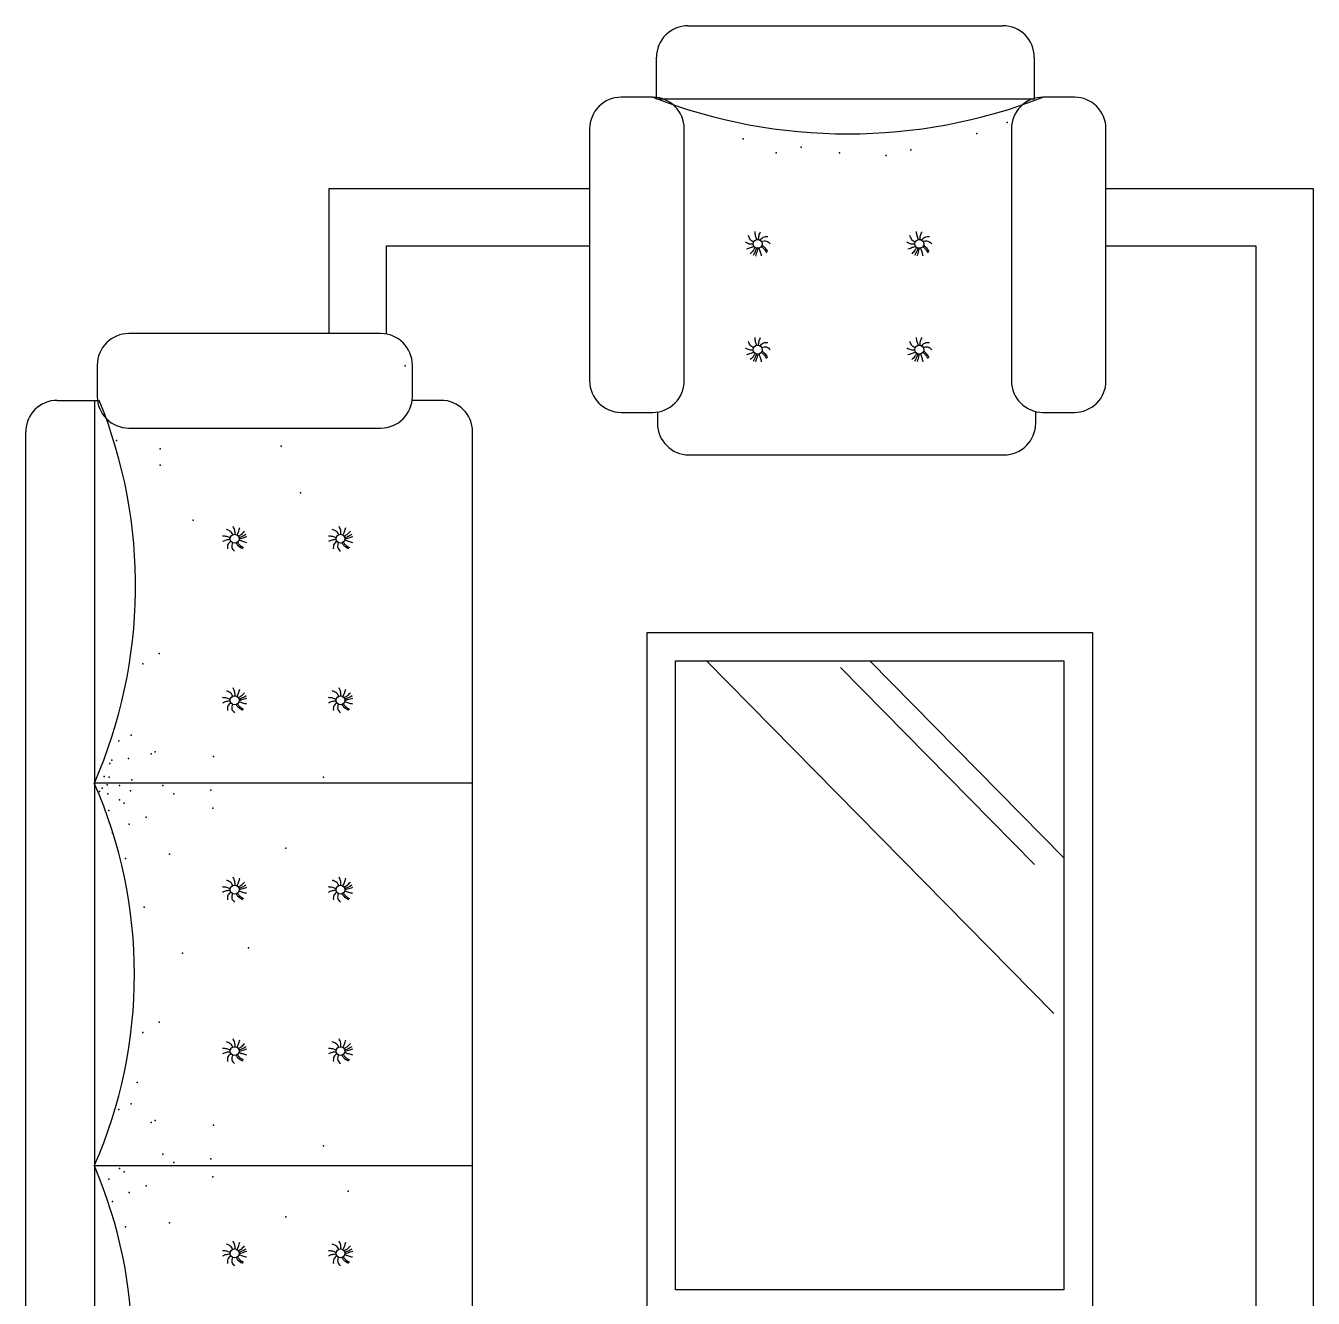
# Model space of a CAD drawing. Header units: millimetres. Extents: x 356 to 23963, y 1202 to 21076.
# Drawn here: x 16312 to 18559, y 13291 to 15512 of the extents above; entities that cross this region are included whole.
import ezdxf

# ---------------------------------------------------------------- set-up
doc = ezdxf.new("R2010")
doc.units = ezdxf.units.MM

msp = doc.modelspace()

# ---------------------------------------------------------------- linework, layer by layer
at = {"color": 0}
for p, q in [((17467.5, 15512.1, -342.9), (18016.9, 15512.1, -342.9)), ((17412.5, 15383.8, -342.9), (17412.5, 15457.1, -342.9)), ((18071.9, 15457.1, -342.9), (18071.9, 15383.8, -342.9)), ((17405.9, 15387.3, -342.9), (17350.9, 15387.3, -342.9)), ((18071.9, 15383.8, -342.9), (17412.5, 15383.8, -342.9)), ((17419.2, 15385.7, -342.9), (17417.6, 15382.8, -342.9)), ((18142, 15387.3, -342.9), (18087, 15387.3, -342.9)), ((17295.9, 15332.3, -342.9), (17295.9, 14892.3, -342.9)), ((17460.9, 14892.3, -342.9), (17460.9, 15332.3, -342.9)), ((18032, 15332.3, -342.9), (18032, 14892.3, -342.9)), ((18197, 14892.3, -342.9), (18197, 15332.3, -342.9)), ((16841.3, 14974.9, -342.9), (16841.3, 15227.8, -342.9)), ((16841.3, 15227.8, -342.9), (17295.9, 15227.8, -342.9)), ((18197, 15227.8, -342.9), (18558.7, 15227.8, -342.9)), ((18558.7, 15227.8, -342.9), (18558.7, 12442.8, -342.9)), ((16941.3, 14974, -342.9), (16941.3, 15127.8, -342.9)), ((16941.3, 15127.8, -342.9), (17295.9, 15127.8, -342.9)), ((18197, 15127.8, -342.9), (18458.7, 15127.8, -342.9)), ((18458.7, 15127.8, -342.9), (18458.7, 12542.8, -342.9)), ((16931.5, 14974.9, -342.9), (16491.5, 14974.9, -342.9)), ((16436.5, 14919.9, -342.9), (16436.5, 14864.9, -342.9)), ((16986.5, 14864.9, -342.9), (16986.5, 14919.9, -342.9)), ((16366.8, 14858.3, -342.9), (16440.1, 14858.3, -342.9)), ((16431.5, 14858.3, -342.9), (16431.5, 12878.3, -342.9)), ((17036.5, 14858.3, -342.9), (16986.1, 14858.3, -342.9)), ((17350.9, 14837.3, -342.9), (17405.9, 14837.3, -342.9)), ((17414.3, 14837.9, -342.9), (17414.3, 14818.2, -342.9)), ((18074.3, 14818.2, -342.9), (18074.3, 14838.8, -342.9)), ((18087, 14837.3, -342.9), (18142, 14837.3, -342.9)), ((16491.5, 14809.9, -342.9), (16931.5, 14809.9, -342.9)), ((16311.8, 12943.6, -342.9), (16311.8, 14803.3, -342.9)), ((17091.5, 12933.3, -342.9), (17091.5, 14803.3, -342.9)), ((17469.3, 14763.2, -342.9), (18019.3, 14763.2, -342.9)), ((17396, 14453.4, -342.9), (18173.2, 14453.4, -342.9)), ((17396, 13256.1, -342.9), (17396, 14453.4, -342.9)), ((18173.2, 14453.4, -342.9), (18173.2, 13256.1, -342.9)), ((17446, 14403.4, -342.9), (18123.2, 14403.4, -342.9)), ((17446, 13306.1, -342.9), (17446, 14403.4, -342.9)), ((18106.2, 13788.1, -342.9), (17499.8, 14403.4, -342.9)), ((18123.2, 14059.8, -342.9), (17784.6, 14403.4, -342.9)), ((18123.2, 14403.4, -342.9), (18123.2, 13306.1, -342.9)), ((18072.2, 14048.5, -342.9), (17733.7, 14392.1, -342.9)), ((17091.5, 14190.3, -342.9), (16431.5, 14190.3, -342.9)), ((17091.5, 13522.3, -342.9), (16431.5, 13522.3, -342.9)), ((18123.2, 13306.1, -342.9), (17446, 13306.1, -342.9))]:
    msp.add_line(p, q, dxfattribs=at)
for centre in [(17589.2, 15131.4, -342.9), (17871.1, 15131.4, -342.9), (17589.2, 14946.7, -342.9), (17871.1, 14946.7, -342.9), (16676.4, 14616.7, -342.9), (16861.1, 14616.7, -342.9), (16676.4, 14334.8, -342.9), (16861.1, 14334.8, -342.9), (16676.4, 14004.4, -342.9), (16861.1, 14004.4, -342.9), (16676.4, 13722.5, -342.9), (16861.1, 13722.5, -342.9), (16676.4, 13369.5, -342.9), (16861.1, 13369.5, -342.9)]:
    msp.add_circle(centre, 7.76, dxfattribs=at)
for centre, radius, start, end in [((17467.5, 15457.1, -342.9), 55, 90.0003, 180.0003), ((18016.9, 15457.1, -342.9), 55, 0.0003, 90.0003), ((17350.9, 15332.3, -342.9), 55, 90.0003, 180.0003), ((17405.9, 15332.3, -342.9), 55, 0.0003, 90.0003), ((17746.5, 16262.9, -342.9), 939.5, 248.7452, 291.2555), ((18087, 15332.3, -342.9), 55, 90.0003, 180.0003), ((18142, 15332.3, -342.9), 55, 0.0003, 90.0003), ((16491.5, 14919.9, -342.9), 55, 90, 180), ((16931.5, 14919.9, -342.9), 55, 0, 90), ((17350.9, 14892.3, -342.9), 55, 180.0003, 270.0003), ((17405.9, 14892.3, -342.9), 55, 270.0003, 0.0003), ((18087, 14892.3, -342.9), 55, 180.0003, 270.0003), ((18142, 14892.3, -342.9), 55, 270.0003, 0.0003), ((16366.8, 14803.3, -342.9), 55, 90, 180), ((15643.5, 14534.4, -342.9), 859.9, 336.4086, 22.1242), ((16491.5, 14864.9, -342.9), 55, 180, 270), ((16931.5, 14864.9, -342.9), 55, 270, 0), ((17036.5, 14803.3, -342.9), 55, 0, 90), ((17469.3, 14818.2, -342.9), 55, 180.0003, 270.0003), ((18019.3, 14818.2, -342.9), 55, 270.0003, 0.0003), ((15670.4, 13856.3, -342.9), 831.1, 336.3057, 23.6943), ((15681.2, 13200.3, -342.9), 816.5, 336.7735, 23.2265)]:
    msp.add_arc(centre, radius, start, end, dxfattribs=at)
for points, knots in [([(17582.2, 15134.7, -342.9), (17580.7, 15135.3, -342.9), (17577.1, 15136.9, -342.9), (17574.5, 15141.6, -342.9), (17573.3, 15144.9, -342.9), (17573, 15145.9, -342.9)], [0, 0, 0, 0, 4.195117, 10.720817, 13.688099, 13.688099, 13.688099, 13.688099]), ([(17587.8, 15139.1, -342.9), (17586.9, 15141.1, -342.9), (17584.9, 15145.4, -342.9), (17584.7, 15150.1, -342.9), (17584.5, 15152.7, -342.9)], [0, 0, 0, 0, 5.930312, 12.843632, 12.843632, 12.843632, 12.843632]), ([(17590.6, 15139.1, -342.9), (17590.8, 15141.5, -342.9), (17591, 15146.2, -342.9), (17593.1, 15150.5, -342.9), (17594.1, 15152.6, -342.9)], [0, 0, 0, 0, 6.497422, 12.853051, 12.853051, 12.853051, 12.853051]), ([(17864.1, 15134.7, -342.9), (17862.6, 15135.3, -342.9), (17859, 15136.9, -342.9), (17856.4, 15141.6, -342.9), (17855.2, 15144.9, -342.9), (17854.9, 15145.9, -342.9)], [0, 0, 0, 0, 4.195117, 10.720817, 13.688099, 13.688099, 13.688099, 13.688099]), ([(17869.7, 15139.1, -342.9), (17868.8, 15141.1, -342.9), (17866.8, 15145.4, -342.9), (17866.6, 15150.1, -342.9), (17866.4, 15152.7, -342.9)], [0, 0, 0, 0, 5.930312, 12.843632, 12.843632, 12.843632, 12.843632]), ([(17872.5, 15139.1, -342.9), (17872.6, 15141.5, -342.9), (17872.9, 15146.2, -342.9), (17875, 15150.5, -342.9), (17876, 15152.6, -342.9)], [0, 0, 0, 0, 6.497422, 12.853051, 12.853051, 12.853051, 12.853051]), ([(17581.5, 15130.8, -342.9), (17579.3, 15130.8, -342.9), (17574.4, 15130.6, -342.9), (17570, 15132.9, -342.9), (17567.6, 15134.1, -342.9)], [0, 0, 0, 0, 5.895147, 13.127489, 13.127489, 13.127489, 13.127489]), ([(17582.8, 15127.1, -342.9), (17580.9, 15126.3, -342.9), (17576.5, 15124.5, -342.9), (17572, 15123.1, -342.9), (17569.5, 15122.3, -342.9)], [0, 0, 0, 0, 5.674604, 12.874291, 12.874291, 12.874291, 12.874291]), ([(17584.6, 15125.2, -342.9), (17583.7, 15123.4, -342.9), (17581.5, 15119.3, -342.9), (17578.1, 15116, -342.9), (17576.1, 15114, -342.9)], [0, 0, 0, 0, 5.351689, 12.796405, 12.796405, 12.796405, 12.796405]), ([(17587.1, 15124, -342.9), (17586.6, 15122.6, -342.9), (17585.1, 15118.2, -342.9), (17582.7, 15114.1, -342.9), (17581.1, 15111.2, -342.9)], [0, 0, 0, 0, 3.947036, 12.81534, 12.81534, 12.81534, 12.81534]), ([(17589.3, 15123.7, -342.9), (17588.9, 15122.1, -342.9), (17587.7, 15117.5, -342.9), (17586.2, 15113, -342.9), (17585.2, 15110, -342.9)], [0, 0, 0, 0, 4.307472, 12.949294, 12.949294, 12.949294, 12.949294]), ([(17591.3, 15123.9, -342.9), (17592.1, 15121.9, -342.9), (17593.8, 15117.6, -342.9), (17594.9, 15113, -342.9), (17595.5, 15110.6, -342.9)], [0, 0, 0, 0, 6.012824, 12.754506, 12.754506, 12.754506, 12.754506]), ([(17593.6, 15137.9, -342.9), (17595.2, 15140, -342.9), (17598.6, 15144.3, -342.9), (17604.1, 15144.1, -342.9), (17607, 15144, -342.9)], [0, 0, 0, 0, 6.856105, 14.205505, 14.205505, 14.205505, 14.205505]), ([(17595.4, 15126.7, -342.9), (17596.7, 15125.7, -342.9), (17600.6, 15122.9, -342.9), (17603, 15118.7, -342.9), (17604.5, 15115.9, -342.9)], [0, 0, 0, 0, 4.546199, 12.962709, 12.962709, 12.962709, 12.962709]), ([(17595.9, 15135.3, -342.9), (17598.9, 15136.2, -342.9), (17604.7, 15137.8, -342.9), (17608.9, 15133.6, -342.9), (17611, 15131.5, -342.9)], [0, 0, 0, 0, 7.761402, 15.149629, 15.149629, 15.149629, 15.149629]), ([(17596.6, 15129.1, -342.9), (17597.9, 15128.1, -342.9), (17602, 15125.3, -342.9), (17604.5, 15120.8, -342.9), (17606.2, 15117.8, -342.9)], [0, 0, 0, 0, 4.266067, 13.575664, 13.575664, 13.575664, 13.575664]), ([(17863.4, 15130.8, -342.9), (17861.2, 15130.8, -342.9), (17856.3, 15130.6, -342.9), (17851.9, 15132.9, -342.9), (17849.5, 15134.1, -342.9)], [0, 0, 0, 0, 5.895147, 13.127489, 13.127489, 13.127489, 13.127489]), ([(17864.7, 15127.1, -342.9), (17862.7, 15126.3, -342.9), (17858.4, 15124.5, -342.9), (17853.9, 15123.1, -342.9), (17851.4, 15122.3, -342.9)], [0, 0, 0, 0, 5.674604, 12.874291, 12.874291, 12.874291, 12.874291]), ([(17866.5, 15125.2, -342.9), (17865.6, 15123.4, -342.9), (17863.4, 15119.3, -342.9), (17860, 15116, -342.9), (17858, 15114, -342.9)], [0, 0, 0, 0, 5.351689, 12.796405, 12.796405, 12.796405, 12.796405]), ([(17869, 15124, -342.9), (17868.5, 15122.6, -342.9), (17867, 15118.2, -342.9), (17864.6, 15114.1, -342.9), (17863, 15111.2, -342.9)], [0, 0, 0, 0, 3.947036, 12.81534, 12.81534, 12.81534, 12.81534]), ([(17871.2, 15123.7, -342.9), (17870.8, 15122.1, -342.9), (17869.6, 15117.5, -342.9), (17868.1, 15113, -342.9), (17867.1, 15110, -342.9)], [0, 0, 0, 0, 4.307472, 12.949294, 12.949294, 12.949294, 12.949294]), ([(17873.1, 15123.9, -342.9), (17874, 15121.9, -342.9), (17875.7, 15117.6, -342.9), (17876.8, 15113, -342.9), (17877.3, 15110.6, -342.9)], [0, 0, 0, 0, 6.012824, 12.754506, 12.754506, 12.754506, 12.754506]), ([(17875.5, 15137.9, -342.9), (17877.1, 15140, -342.9), (17880.5, 15144.3, -342.9), (17886, 15144.1, -342.9), (17888.9, 15144, -342.9)], [0, 0, 0, 0, 6.856105, 14.205505, 14.205505, 14.205505, 14.205505]), ([(17877.2, 15126.7, -342.9), (17878.6, 15125.7, -342.9), (17882.5, 15122.9, -342.9), (17884.8, 15118.7, -342.9), (17886.4, 15115.9, -342.9)], [0, 0, 0, 0, 4.546199, 12.962709, 12.962709, 12.962709, 12.962709]), ([(17877.8, 15135.3, -342.9), (17880.8, 15136.2, -342.9), (17886.6, 15137.8, -342.9), (17890.8, 15133.6, -342.9), (17892.9, 15131.5, -342.9)], [0, 0, 0, 0, 7.761402, 15.149629, 15.149629, 15.149629, 15.149629]), ([(17878.5, 15129.1, -342.9), (17879.8, 15128.1, -342.9), (17883.9, 15125.3, -342.9), (17886.4, 15120.8, -342.9), (17888.1, 15117.8, -342.9)], [0, 0, 0, 0, 4.266067, 13.575664, 13.575664, 13.575664, 13.575664]), ([(17587.8, 14954.3, -342.9), (17586.9, 14956.3, -342.9), (17584.9, 14960.6, -342.9), (17584.7, 14965.4, -342.9), (17584.5, 14967.9, -342.9)], [0, 0, 0, 0, 5.930312, 12.843632, 12.843632, 12.843632, 12.843632]), ([(17590.6, 14954.3, -342.9), (17590.8, 14956.7, -342.9), (17591, 14961.5, -342.9), (17593.1, 14965.8, -342.9), (17594.1, 14967.9, -342.9)], [0, 0, 0, 0, 6.497422, 12.853051, 12.853051, 12.853051, 12.853051]), ([(17869.7, 14954.3, -342.9), (17868.8, 14956.3, -342.9), (17866.8, 14960.6, -342.9), (17866.6, 14965.4, -342.9), (17866.4, 14967.9, -342.9)], [0, 0, 0, 0, 5.930312, 12.843632, 12.843632, 12.843632, 12.843632]), ([(17872.5, 14954.3, -342.9), (17872.6, 14956.7, -342.9), (17872.9, 14961.5, -342.9), (17875, 14965.8, -342.9), (17876, 14967.9, -342.9)], [0, 0, 0, 0, 6.497422, 12.853051, 12.853051, 12.853051, 12.853051]), ([(17581.5, 14946.1, -342.9), (17579.3, 14946, -342.9), (17574.4, 14945.9, -342.9), (17570, 14948.1, -342.9), (17567.6, 14949.3, -342.9)], [0, 0, 0, 0, 5.895147, 13.127489, 13.127489, 13.127489, 13.127489]), ([(17582.8, 14942.3, -342.9), (17580.9, 14941.5, -342.9), (17576.5, 14939.7, -342.9), (17572, 14938.3, -342.9), (17569.5, 14937.5, -342.9)], [0, 0, 0, 0, 5.674604, 12.874291, 12.874291, 12.874291, 12.874291]), ([(17582.2, 14949.9, -342.9), (17580.7, 14950.5, -342.9), (17577.1, 14952.2, -342.9), (17574.5, 14956.9, -342.9), (17573.3, 14960.1, -342.9), (17573, 14961.1, -342.9)], [0, 0, 0, 0, 4.195117, 10.720817, 13.688099, 13.688099, 13.688099, 13.688099]), ([(17593.6, 14953.1, -342.9), (17595.2, 14955.2, -342.9), (17598.6, 14959.6, -342.9), (17604.1, 14959.3, -342.9), (17607, 14959.2, -342.9)], [0, 0, 0, 0, 6.856105, 14.205505, 14.205505, 14.205505, 14.205505]), ([(17595.9, 14950.6, -342.9), (17598.9, 14951.4, -342.9), (17604.7, 14953, -342.9), (17608.9, 14948.8, -342.9), (17611, 14946.8, -342.9)], [0, 0, 0, 0, 7.761402, 15.149629, 15.149629, 15.149629, 15.149629]), ([(17596.6, 14944.3, -342.9), (17597.9, 14943.4, -342.9), (17602, 14940.5, -342.9), (17604.5, 14936.1, -342.9), (17606.2, 14933, -342.9)], [0, 0, 0, 0, 4.266067, 13.575664, 13.575664, 13.575664, 13.575664]), ([(17863.4, 14946.1, -342.9), (17861.2, 14946, -342.9), (17856.3, 14945.9, -342.9), (17851.9, 14948.1, -342.9), (17849.5, 14949.3, -342.9)], [0, 0, 0, 0, 5.895147, 13.127489, 13.127489, 13.127489, 13.127489]), ([(17864.7, 14942.3, -342.9), (17862.7, 14941.5, -342.9), (17858.4, 14939.7, -342.9), (17853.9, 14938.3, -342.9), (17851.4, 14937.5, -342.9)], [0, 0, 0, 0, 5.674604, 12.874291, 12.874291, 12.874291, 12.874291]), ([(17864.1, 14949.9, -342.9), (17862.6, 14950.5, -342.9), (17859, 14952.2, -342.9), (17856.4, 14956.9, -342.9), (17855.2, 14960.1, -342.9), (17854.9, 14961.1, -342.9)], [0, 0, 0, 0, 4.195117, 10.720817, 13.688099, 13.688099, 13.688099, 13.688099]), ([(17875.5, 14953.1, -342.9), (17877.1, 14955.2, -342.9), (17880.5, 14959.6, -342.9), (17886, 14959.3, -342.9), (17888.9, 14959.2, -342.9)], [0, 0, 0, 0, 6.856105, 14.205505, 14.205505, 14.205505, 14.205505]), ([(17877.8, 14950.6, -342.9), (17880.8, 14951.4, -342.9), (17886.6, 14953, -342.9), (17890.8, 14948.8, -342.9), (17892.9, 14946.8, -342.9)], [0, 0, 0, 0, 7.761402, 15.149629, 15.149629, 15.149629, 15.149629]), ([(17878.5, 14944.3, -342.9), (17879.8, 14943.4, -342.9), (17883.9, 14940.5, -342.9), (17886.4, 14936.1, -342.9), (17888.1, 14933, -342.9)], [0, 0, 0, 0, 4.266067, 13.575664, 13.575664, 13.575664, 13.575664]), ([(17584.6, 14940.4, -342.9), (17583.7, 14938.7, -342.9), (17581.5, 14934.5, -342.9), (17578.1, 14931.2, -342.9), (17576.1, 14929.3, -342.9)], [0, 0, 0, 0, 5.351689, 12.796405, 12.796405, 12.796405, 12.796405]), ([(17587.1, 14939.2, -342.9), (17586.6, 14937.8, -342.9), (17585.1, 14933.4, -342.9), (17582.7, 14929.3, -342.9), (17581.1, 14926.5, -342.9)], [0, 0, 0, 0, 3.947036, 12.81534, 12.81534, 12.81534, 12.81534]), ([(17589.3, 14938.9, -342.9), (17588.9, 14937.4, -342.9), (17587.7, 14932.8, -342.9), (17586.2, 14928.3, -342.9), (17585.2, 14925.3, -342.9)], [0, 0, 0, 0, 4.307472, 12.949294, 12.949294, 12.949294, 12.949294]), ([(17591.3, 14939.2, -342.9), (17592.1, 14937.1, -342.9), (17593.8, 14932.8, -342.9), (17594.9, 14928.2, -342.9), (17595.5, 14925.8, -342.9)], [0, 0, 0, 0, 6.012824, 12.754506, 12.754506, 12.754506, 12.754506]), ([(17595.4, 14941.9, -342.9), (17596.7, 14940.9, -342.9), (17600.6, 14938.1, -342.9), (17603, 14933.9, -342.9), (17604.5, 14931.1, -342.9)], [0, 0, 0, 0, 4.546199, 12.962709, 12.962709, 12.962709, 12.962709]), ([(17866.5, 14940.4, -342.9), (17865.6, 14938.7, -342.9), (17863.4, 14934.5, -342.9), (17860, 14931.2, -342.9), (17858, 14929.3, -342.9)], [0, 0, 0, 0, 5.351689, 12.796405, 12.796405, 12.796405, 12.796405]), ([(17869, 14939.2, -342.9), (17868.5, 14937.8, -342.9), (17867, 14933.4, -342.9), (17864.6, 14929.3, -342.9), (17863, 14926.5, -342.9)], [0, 0, 0, 0, 3.947036, 12.81534, 12.81534, 12.81534, 12.81534]), ([(17871.2, 14938.9, -342.9), (17870.8, 14937.4, -342.9), (17869.6, 14932.8, -342.9), (17868.1, 14928.3, -342.9), (17867.1, 14925.3, -342.9)], [0, 0, 0, 0, 4.307472, 12.949294, 12.949294, 12.949294, 12.949294]), ([(17873.1, 14939.2, -342.9), (17874, 14937.1, -342.9), (17875.7, 14932.8, -342.9), (17876.8, 14928.2, -342.9), (17877.3, 14925.8, -342.9)], [0, 0, 0, 0, 6.012824, 12.754506, 12.754506, 12.754506, 12.754506]), ([(17877.2, 14941.9, -342.9), (17878.6, 14940.9, -342.9), (17882.5, 14938.1, -342.9), (17884.8, 14933.9, -342.9), (17886.4, 14931.1, -342.9)], [0, 0, 0, 0, 4.546199, 12.962709, 12.962709, 12.962709, 12.962709]), ([(16673.1, 14623.7, -342.9), (16672.5, 14625.2, -342.9), (16670.8, 14628.8, -342.9), (16666.2, 14631.4, -342.9), (16662.9, 14632.6, -342.9), (16661.9, 14632.9, -342.9)], [0, 0, 0, 0, 4.195117, 10.720817, 13.688099, 13.688099, 13.688099, 13.688099]), ([(16676.9, 14624.4, -342.9), (16677, 14626.6, -342.9), (16677.1, 14631.5, -342.9), (16674.9, 14635.9, -342.9), (16673.7, 14638.3, -342.9)], [0, 0, 0, 0, 5.895147, 13.127489, 13.127489, 13.127489, 13.127489]), ([(16680.7, 14623.1, -342.9), (16681.5, 14625, -342.9), (16683.3, 14629.4, -342.9), (16684.7, 14633.9, -342.9), (16685.5, 14636.4, -342.9)], [0, 0, 0, 0, 5.674604, 12.874291, 12.874291, 12.874291, 12.874291]), ([(16682.6, 14621.3, -342.9), (16684.3, 14622.2, -342.9), (16688.5, 14624.4, -342.9), (16691.8, 14627.8, -342.9), (16693.8, 14629.8, -342.9)], [0, 0, 0, 0, 5.351689, 12.796405, 12.796405, 12.796405, 12.796405]), ([(16857.9, 14623.7, -342.9), (16857.2, 14625.2, -342.9), (16855.6, 14628.8, -342.9), (16850.9, 14631.4, -342.9), (16847.7, 14632.6, -342.9), (16846.6, 14632.9, -342.9)], [0, 0, 0, 0, 4.195117, 10.720817, 13.688099, 13.688099, 13.688099, 13.688099]), ([(16861.7, 14624.4, -342.9), (16861.8, 14626.6, -342.9), (16861.9, 14631.5, -342.9), (16859.7, 14635.9, -342.9), (16858.5, 14638.3, -342.9)], [0, 0, 0, 0, 5.895147, 13.127489, 13.127489, 13.127489, 13.127489]), ([(16865.4, 14623.1, -342.9), (16866.2, 14625, -342.9), (16868.1, 14629.4, -342.9), (16869.5, 14633.9, -342.9), (16870.3, 14636.4, -342.9)], [0, 0, 0, 0, 5.674604, 12.874291, 12.874291, 12.874291, 12.874291]), ([(16867.4, 14621.3, -342.9), (16869.1, 14622.2, -342.9), (16873.3, 14624.4, -342.9), (16876.6, 14627.8, -342.9), (16878.5, 14629.8, -342.9)], [0, 0, 0, 0, 5.351689, 12.796405, 12.796405, 12.796405, 12.796405]), ([(16668.7, 14618.1, -342.9), (16666.7, 14619, -342.9), (16662.4, 14621, -342.9), (16657.7, 14621.2, -342.9), (16655.1, 14621.4, -342.9)], [0, 0, 0, 0, 5.930312, 12.843632, 12.843632, 12.843632, 12.843632]), ([(16668.7, 14615.3, -342.9), (16666.3, 14615.1, -342.9), (16661.6, 14614.9, -342.9), (16657.3, 14612.8, -342.9), (16655.1, 14611.8, -342.9)], [0, 0, 0, 0, 6.497422, 12.853051, 12.853051, 12.853051, 12.853051]), ([(16669.9, 14612.3, -342.9), (16667.8, 14610.7, -342.9), (16663.4, 14607.3, -342.9), (16663.7, 14601.8, -342.9), (16663.8, 14598.9, -342.9)], [0, 0, 0, 0, 6.856105, 14.205505, 14.205505, 14.205505, 14.205505]), ([(16672.4, 14610, -342.9), (16671.6, 14607, -342.9), (16670, 14601.2, -342.9), (16674.2, 14597, -342.9), (16676.3, 14594.9, -342.9)], [0, 0, 0, 0, 7.761402, 15.149629, 15.149629, 15.149629, 15.149629]), ([(16678.7, 14609.3, -342.9), (16679.6, 14608, -342.9), (16682.5, 14603.9, -342.9), (16687, 14601.4, -342.9), (16690, 14599.7, -342.9)], [0, 0, 0, 0, 4.266067, 13.575664, 13.575664, 13.575664, 13.575664]), ([(16681.1, 14610.5, -342.9), (16682.1, 14609.2, -342.9), (16684.9, 14605.3, -342.9), (16689.1, 14602.9, -342.9), (16691.9, 14601.4, -342.9)], [0, 0, 0, 0, 4.546199, 12.962709, 12.962709, 12.962709, 12.962709]), ([(16683.8, 14618.8, -342.9), (16685.2, 14619.3, -342.9), (16689.6, 14620.8, -342.9), (16693.7, 14623.2, -342.9), (16696.5, 14624.8, -342.9)], [0, 0, 0, 0, 3.947036, 12.81534, 12.81534, 12.81534, 12.81534]), ([(16683.8, 14614.6, -342.9), (16685.9, 14613.8, -342.9), (16690.2, 14612.1, -342.9), (16694.8, 14611, -342.9), (16697.2, 14610.4, -342.9)], [0, 0, 0, 0, 6.012824, 12.754506, 12.754506, 12.754506, 12.754506]), ([(16684.1, 14616.6, -342.9), (16685.6, 14617, -342.9), (16690.2, 14618.2, -342.9), (16694.7, 14619.7, -342.9), (16697.7, 14620.7, -342.9)], [0, 0, 0, 0, 4.307472, 12.949294, 12.949294, 12.949294, 12.949294]), ([(16853.5, 14618.1, -342.9), (16851.5, 14619, -342.9), (16847.2, 14621, -342.9), (16842.4, 14621.2, -342.9), (16839.9, 14621.4, -342.9)], [0, 0, 0, 0, 5.930312, 12.843632, 12.843632, 12.843632, 12.843632]), ([(16853.5, 14615.3, -342.9), (16851.1, 14615.1, -342.9), (16846.3, 14614.9, -342.9), (16842, 14612.8, -342.9), (16839.9, 14611.8, -342.9)], [0, 0, 0, 0, 6.497422, 12.853051, 12.853051, 12.853051, 12.853051]), ([(16854.7, 14612.3, -342.9), (16852.6, 14610.7, -342.9), (16848.2, 14607.3, -342.9), (16848.5, 14601.8, -342.9), (16848.6, 14598.9, -342.9)], [0, 0, 0, 0, 6.856105, 14.205505, 14.205505, 14.205505, 14.205505]), ([(16857.2, 14610, -342.9), (16856.4, 14607, -342.9), (16854.8, 14601.2, -342.9), (16859, 14597, -342.9), (16861, 14594.9, -342.9)], [0, 0, 0, 0, 7.761402, 15.149629, 15.149629, 15.149629, 15.149629]), ([(16863.5, 14609.3, -342.9), (16864.4, 14608, -342.9), (16867.3, 14603.9, -342.9), (16871.7, 14601.4, -342.9), (16874.8, 14599.7, -342.9)], [0, 0, 0, 0, 4.266067, 13.575664, 13.575664, 13.575664, 13.575664]), ([(16865.9, 14610.5, -342.9), (16866.9, 14609.2, -342.9), (16869.7, 14605.3, -342.9), (16873.9, 14602.9, -342.9), (16876.6, 14601.4, -342.9)], [0, 0, 0, 0, 4.546199, 12.962709, 12.962709, 12.962709, 12.962709]), ([(16868.6, 14618.8, -342.9), (16869.9, 14619.3, -342.9), (16874.4, 14620.8, -342.9), (16878.5, 14623.2, -342.9), (16881.3, 14624.8, -342.9)], [0, 0, 0, 0, 3.947036, 12.81534, 12.81534, 12.81534, 12.81534]), ([(16868.6, 14614.6, -342.9), (16870.7, 14613.8, -342.9), (16875, 14612.1, -342.9), (16879.6, 14611, -342.9), (16882, 14610.4, -342.9)], [0, 0, 0, 0, 6.012824, 12.754506, 12.754506, 12.754506, 12.754506]), ([(16868.9, 14616.6, -342.9), (16870.4, 14617, -342.9), (16875, 14618.2, -342.9), (16879.5, 14619.7, -342.9), (16882.5, 14620.7, -342.9)], [0, 0, 0, 0, 4.307472, 12.949294, 12.949294, 12.949294, 12.949294]), ([(16668.7, 14336.2, -342.9), (16666.7, 14337.1, -342.9), (16662.4, 14339.1, -342.9), (16657.7, 14339.3, -342.9), (16655.1, 14339.5, -342.9)], [0, 0, 0, 0, 5.930312, 12.843632, 12.843632, 12.843632, 12.843632]), ([(16673.1, 14341.8, -342.9), (16672.5, 14343.3, -342.9), (16670.8, 14346.9, -342.9), (16666.2, 14349.5, -342.9), (16662.9, 14350.7, -342.9), (16661.9, 14351, -342.9)], [0, 0, 0, 0, 4.195117, 10.720817, 13.688099, 13.688099, 13.688099, 13.688099]), ([(16676.9, 14342.5, -342.9), (16677, 14344.7, -342.9), (16677.1, 14349.6, -342.9), (16674.9, 14354, -342.9), (16673.7, 14356.4, -342.9)], [0, 0, 0, 0, 5.895147, 13.127489, 13.127489, 13.127489, 13.127489]), ([(16680.7, 14341.2, -342.9), (16681.5, 14343.2, -342.9), (16683.3, 14347.5, -342.9), (16684.7, 14352, -342.9), (16685.5, 14354.5, -342.9)], [0, 0, 0, 0, 5.674604, 12.874291, 12.874291, 12.874291, 12.874291]), ([(16682.6, 14339.4, -342.9), (16684.3, 14340.3, -342.9), (16688.5, 14342.5, -342.9), (16691.8, 14345.9, -342.9), (16693.8, 14347.9, -342.9)], [0, 0, 0, 0, 5.351689, 12.796405, 12.796405, 12.796405, 12.796405]), ([(16683.8, 14336.9, -342.9), (16685.2, 14337.4, -342.9), (16689.6, 14338.9, -342.9), (16693.7, 14341.3, -342.9), (16696.5, 14342.9, -342.9)], [0, 0, 0, 0, 3.947036, 12.81534, 12.81534, 12.81534, 12.81534]), ([(16684.1, 14334.7, -342.9), (16685.6, 14335.1, -342.9), (16690.2, 14336.3, -342.9), (16694.7, 14337.8, -342.9), (16697.7, 14338.8, -342.9)], [0, 0, 0, 0, 4.307472, 12.949294, 12.949294, 12.949294, 12.949294]), ([(16853.5, 14336.2, -342.9), (16851.5, 14337.1, -342.9), (16847.2, 14339.1, -342.9), (16842.4, 14339.3, -342.9), (16839.9, 14339.5, -342.9)], [0, 0, 0, 0, 5.930312, 12.843632, 12.843632, 12.843632, 12.843632]), ([(16857.9, 14341.8, -342.9), (16857.2, 14343.3, -342.9), (16855.6, 14346.9, -342.9), (16850.9, 14349.5, -342.9), (16847.7, 14350.7, -342.9), (16846.6, 14351, -342.9)], [0, 0, 0, 0, 4.195117, 10.720817, 13.688099, 13.688099, 13.688099, 13.688099]), ([(16861.7, 14342.5, -342.9), (16861.8, 14344.7, -342.9), (16861.9, 14349.6, -342.9), (16859.7, 14354, -342.9), (16858.5, 14356.4, -342.9)], [0, 0, 0, 0, 5.895147, 13.127489, 13.127489, 13.127489, 13.127489]), ([(16865.4, 14341.2, -342.9), (16866.2, 14343.2, -342.9), (16868.1, 14347.5, -342.9), (16869.5, 14352, -342.9), (16870.3, 14354.5, -342.9)], [0, 0, 0, 0, 5.674604, 12.874291, 12.874291, 12.874291, 12.874291]), ([(16867.4, 14339.4, -342.9), (16869.1, 14340.3, -342.9), (16873.3, 14342.5, -342.9), (16876.6, 14345.9, -342.9), (16878.5, 14347.9, -342.9)], [0, 0, 0, 0, 5.351689, 12.796405, 12.796405, 12.796405, 12.796405]), ([(16868.6, 14336.9, -342.9), (16869.9, 14337.4, -342.9), (16874.4, 14338.9, -342.9), (16878.5, 14341.3, -342.9), (16881.3, 14342.9, -342.9)], [0, 0, 0, 0, 3.947036, 12.81534, 12.81534, 12.81534, 12.81534]), ([(16868.9, 14334.7, -342.9), (16870.4, 14335.1, -342.9), (16875, 14336.3, -342.9), (16879.5, 14337.8, -342.9), (16882.5, 14338.8, -342.9)], [0, 0, 0, 0, 4.307472, 12.949294, 12.949294, 12.949294, 12.949294]), ([(16668.7, 14333.4, -342.9), (16666.3, 14333.3, -342.9), (16661.6, 14333, -342.9), (16657.3, 14330.9, -342.9), (16655.1, 14329.9, -342.9)], [0, 0, 0, 0, 6.497422, 12.853051, 12.853051, 12.853051, 12.853051]), ([(16669.9, 14330.4, -342.9), (16667.8, 14328.8, -342.9), (16663.4, 14325.4, -342.9), (16663.7, 14319.9, -342.9), (16663.8, 14317, -342.9)], [0, 0, 0, 0, 6.856105, 14.205505, 14.205505, 14.205505, 14.205505]), ([(16672.4, 14328.1, -342.9), (16671.6, 14325.1, -342.9), (16670, 14319.3, -342.9), (16674.2, 14315.1, -342.9), (16676.3, 14313, -342.9)], [0, 0, 0, 0, 7.761402, 15.149629, 15.149629, 15.149629, 15.149629]), ([(16678.7, 14327.4, -342.9), (16679.6, 14326.1, -342.9), (16682.5, 14322, -342.9), (16687, 14319.5, -342.9), (16690, 14317.8, -342.9)], [0, 0, 0, 0, 4.266067, 13.575664, 13.575664, 13.575664, 13.575664]), ([(16681.1, 14328.7, -342.9), (16682.1, 14327.3, -342.9), (16684.9, 14323.4, -342.9), (16689.1, 14321.1, -342.9), (16691.9, 14319.5, -342.9)], [0, 0, 0, 0, 4.546199, 12.962709, 12.962709, 12.962709, 12.962709]), ([(16683.8, 14332.8, -342.9), (16685.9, 14331.9, -342.9), (16690.2, 14330.2, -342.9), (16694.8, 14329.1, -342.9), (16697.2, 14328.5, -342.9)], [0, 0, 0, 0, 6.012824, 12.754506, 12.754506, 12.754506, 12.754506]), ([(16853.5, 14333.4, -342.9), (16851.1, 14333.3, -342.9), (16846.3, 14333, -342.9), (16842, 14330.9, -342.9), (16839.9, 14329.9, -342.9)], [0, 0, 0, 0, 6.497422, 12.853051, 12.853051, 12.853051, 12.853051]), ([(16854.7, 14330.4, -342.9), (16852.6, 14328.8, -342.9), (16848.2, 14325.4, -342.9), (16848.5, 14319.9, -342.9), (16848.6, 14317, -342.9)], [0, 0, 0, 0, 6.856105, 14.205505, 14.205505, 14.205505, 14.205505]), ([(16857.2, 14328.1, -342.9), (16856.4, 14325.1, -342.9), (16854.8, 14319.3, -342.9), (16859, 14315.1, -342.9), (16861, 14313, -342.9)], [0, 0, 0, 0, 7.761402, 15.149629, 15.149629, 15.149629, 15.149629]), ([(16863.5, 14327.4, -342.9), (16864.4, 14326.1, -342.9), (16867.3, 14322, -342.9), (16871.7, 14319.5, -342.9), (16874.8, 14317.8, -342.9)], [0, 0, 0, 0, 4.266067, 13.575664, 13.575664, 13.575664, 13.575664]), ([(16865.9, 14328.7, -342.9), (16866.9, 14327.3, -342.9), (16869.7, 14323.4, -342.9), (16873.9, 14321.1, -342.9), (16876.6, 14319.5, -342.9)], [0, 0, 0, 0, 4.546199, 12.962709, 12.962709, 12.962709, 12.962709]), ([(16868.6, 14332.8, -342.9), (16870.7, 14331.9, -342.9), (16875, 14330.2, -342.9), (16879.6, 14329.1, -342.9), (16882, 14328.5, -342.9)], [0, 0, 0, 0, 6.012824, 12.754506, 12.754506, 12.754506, 12.754506]), ([(16676.9, 14012.1, -342.9), (16677, 14014.3, -342.9), (16677.1, 14019.2, -342.9), (16674.9, 14023.6, -342.9), (16673.7, 14026, -342.9)], [0, 0, 0, 0, 5.895147, 13.127489, 13.127489, 13.127489, 13.127489]), ([(16680.7, 14010.8, -342.9), (16681.5, 14012.7, -342.9), (16683.3, 14017.1, -342.9), (16684.7, 14021.6, -342.9), (16685.5, 14024.1, -342.9)], [0, 0, 0, 0, 5.674604, 12.874291, 12.874291, 12.874291, 12.874291]), ([(16861.7, 14012.1, -342.9), (16861.8, 14014.3, -342.9), (16861.9, 14019.2, -342.9), (16859.7, 14023.6, -342.9), (16858.5, 14026, -342.9)], [0, 0, 0, 0, 5.895147, 13.127489, 13.127489, 13.127489, 13.127489]), ([(16865.4, 14010.8, -342.9), (16866.2, 14012.7, -342.9), (16868.1, 14017.1, -342.9), (16869.5, 14021.6, -342.9), (16870.3, 14024.1, -342.9)], [0, 0, 0, 0, 5.674604, 12.874291, 12.874291, 12.874291, 12.874291]), ([(16668.7, 14005.8, -342.9), (16666.7, 14006.7, -342.9), (16662.4, 14008.7, -342.9), (16657.7, 14008.9, -342.9), (16655.1, 14009, -342.9)], [0, 0, 0, 0, 5.930312, 12.843632, 12.843632, 12.843632, 12.843632]), ([(16668.7, 14003, -342.9), (16666.3, 14002.8, -342.9), (16661.6, 14002.6, -342.9), (16657.3, 14000.5, -342.9), (16655.1, 13999.5, -342.9)], [0, 0, 0, 0, 6.497422, 12.853051, 12.853051, 12.853051, 12.853051]), ([(16673.1, 14011.4, -342.9), (16672.5, 14012.8, -342.9), (16670.8, 14016.5, -342.9), (16666.2, 14019.1, -342.9), (16662.9, 14020.3, -342.9), (16661.9, 14020.6, -342.9)], [0, 0, 0, 0, 4.195117, 10.720817, 13.688099, 13.688099, 13.688099, 13.688099]), ([(16669.9, 14000, -342.9), (16667.8, 13998.4, -342.9), (16663.4, 13995, -342.9), (16663.7, 13989.4, -342.9), (16663.8, 13986.6, -342.9)], [0, 0, 0, 0, 6.856105, 14.205505, 14.205505, 14.205505, 14.205505]), ([(16682.6, 14009, -342.9), (16684.3, 14009.9, -342.9), (16688.5, 14012.1, -342.9), (16691.8, 14015.5, -342.9), (16693.8, 14017.4, -342.9)], [0, 0, 0, 0, 5.351689, 12.796405, 12.796405, 12.796405, 12.796405]), ([(16683.8, 14006.5, -342.9), (16685.2, 14007, -342.9), (16689.6, 14008.5, -342.9), (16693.7, 14010.9, -342.9), (16696.5, 14012.5, -342.9)], [0, 0, 0, 0, 3.947036, 12.81534, 12.81534, 12.81534, 12.81534]), ([(16683.8, 14002.3, -342.9), (16685.9, 14001.5, -342.9), (16690.2, 13999.8, -342.9), (16694.8, 13998.7, -342.9), (16697.2, 13998.1, -342.9)], [0, 0, 0, 0, 6.012824, 12.754506, 12.754506, 12.754506, 12.754506]), ([(16684.1, 14004.3, -342.9), (16685.6, 14004.7, -342.9), (16690.2, 14005.9, -342.9), (16694.7, 14007.4, -342.9), (16697.7, 14008.4, -342.9)], [0, 0, 0, 0, 4.307472, 12.949294, 12.949294, 12.949294, 12.949294]), ([(16853.5, 14005.8, -342.9), (16851.5, 14006.7, -342.9), (16847.2, 14008.7, -342.9), (16842.4, 14008.9, -342.9), (16839.9, 14009, -342.9)], [0, 0, 0, 0, 5.930312, 12.843632, 12.843632, 12.843632, 12.843632]), ([(16853.5, 14003, -342.9), (16851.1, 14002.8, -342.9), (16846.3, 14002.6, -342.9), (16842, 14000.5, -342.9), (16839.9, 13999.5, -342.9)], [0, 0, 0, 0, 6.497422, 12.853051, 12.853051, 12.853051, 12.853051]), ([(16857.9, 14011.4, -342.9), (16857.2, 14012.8, -342.9), (16855.6, 14016.5, -342.9), (16850.9, 14019.1, -342.9), (16847.7, 14020.3, -342.9), (16846.6, 14020.6, -342.9)], [0, 0, 0, 0, 4.195117, 10.720817, 13.688099, 13.688099, 13.688099, 13.688099]), ([(16854.7, 14000, -342.9), (16852.6, 13998.4, -342.9), (16848.2, 13995, -342.9), (16848.5, 13989.4, -342.9), (16848.6, 13986.6, -342.9)], [0, 0, 0, 0, 6.856105, 14.205505, 14.205505, 14.205505, 14.205505]), ([(16867.4, 14009, -342.9), (16869.1, 14009.9, -342.9), (16873.3, 14012.1, -342.9), (16876.6, 14015.5, -342.9), (16878.5, 14017.4, -342.9)], [0, 0, 0, 0, 5.351689, 12.796405, 12.796405, 12.796405, 12.796405]), ([(16868.6, 14006.5, -342.9), (16869.9, 14007, -342.9), (16874.4, 14008.5, -342.9), (16878.5, 14010.9, -342.9), (16881.3, 14012.5, -342.9)], [0, 0, 0, 0, 3.947036, 12.81534, 12.81534, 12.81534, 12.81534]), ([(16868.6, 14002.3, -342.9), (16870.7, 14001.5, -342.9), (16875, 13999.8, -342.9), (16879.6, 13998.7, -342.9), (16882, 13998.1, -342.9)], [0, 0, 0, 0, 6.012824, 12.754506, 12.754506, 12.754506, 12.754506]), ([(16868.9, 14004.3, -342.9), (16870.4, 14004.7, -342.9), (16875, 14005.9, -342.9), (16879.5, 14007.4, -342.9), (16882.5, 14008.4, -342.9)], [0, 0, 0, 0, 4.307472, 12.949294, 12.949294, 12.949294, 12.949294]), ([(16672.4, 13997.7, -342.9), (16671.6, 13994.7, -342.9), (16670, 13988.9, -342.9), (16674.2, 13984.7, -342.9), (16676.3, 13982.6, -342.9)], [0, 0, 0, 0, 7.761402, 15.149629, 15.149629, 15.149629, 15.149629]), ([(16678.7, 13997, -342.9), (16679.6, 13995.7, -342.9), (16682.5, 13991.6, -342.9), (16687, 13989.1, -342.9), (16690, 13987.4, -342.9)], [0, 0, 0, 0, 4.266067, 13.575664, 13.575664, 13.575664, 13.575664]), ([(16681.1, 13998.2, -342.9), (16682.1, 13996.9, -342.9), (16684.9, 13993, -342.9), (16689.1, 13990.6, -342.9), (16691.9, 13989.1, -342.9)], [0, 0, 0, 0, 4.546199, 12.962709, 12.962709, 12.962709, 12.962709]), ([(16857.2, 13997.7, -342.9), (16856.4, 13994.7, -342.9), (16854.8, 13988.9, -342.9), (16859, 13984.7, -342.9), (16861, 13982.6, -342.9)], [0, 0, 0, 0, 7.761402, 15.149629, 15.149629, 15.149629, 15.149629]), ([(16863.5, 13997, -342.9), (16864.4, 13995.7, -342.9), (16867.3, 13991.6, -342.9), (16871.7, 13989.1, -342.9), (16874.8, 13987.4, -342.9)], [0, 0, 0, 0, 4.266067, 13.575664, 13.575664, 13.575664, 13.575664]), ([(16865.9, 13998.2, -342.9), (16866.9, 13996.9, -342.9), (16869.7, 13993, -342.9), (16873.9, 13990.6, -342.9), (16876.6, 13989.1, -342.9)], [0, 0, 0, 0, 4.546199, 12.962709, 12.962709, 12.962709, 12.962709]), ([(16673.1, 13729.5, -342.9), (16672.5, 13731, -342.9), (16670.8, 13734.6, -342.9), (16666.2, 13737.2, -342.9), (16662.9, 13738.4, -342.9), (16661.9, 13738.7, -342.9)], [0, 0, 0, 0, 4.195117, 10.720817, 13.688099, 13.688099, 13.688099, 13.688099]), ([(16676.9, 13730.2, -342.9), (16677, 13732.4, -342.9), (16677.1, 13737.3, -342.9), (16674.9, 13741.7, -342.9), (16673.7, 13744.1, -342.9)], [0, 0, 0, 0, 5.895147, 13.127489, 13.127489, 13.127489, 13.127489]), ([(16680.7, 13728.9, -342.9), (16681.5, 13730.8, -342.9), (16683.3, 13735.2, -342.9), (16684.7, 13739.7, -342.9), (16685.5, 13742.2, -342.9)], [0, 0, 0, 0, 5.674604, 12.874291, 12.874291, 12.874291, 12.874291]), ([(16682.6, 13727.1, -342.9), (16684.3, 13728, -342.9), (16688.5, 13730.2, -342.9), (16691.8, 13733.6, -342.9), (16693.8, 13735.6, -342.9)], [0, 0, 0, 0, 5.351689, 12.796405, 12.796405, 12.796405, 12.796405]), ([(16683.8, 13724.6, -342.9), (16685.2, 13725.1, -342.9), (16689.6, 13726.6, -342.9), (16693.7, 13729, -342.9), (16696.5, 13730.6, -342.9)], [0, 0, 0, 0, 3.947036, 12.81534, 12.81534, 12.81534, 12.81534]), ([(16857.9, 13729.5, -342.9), (16857.2, 13731, -342.9), (16855.6, 13734.6, -342.9), (16850.9, 13737.2, -342.9), (16847.7, 13738.4, -342.9), (16846.6, 13738.7, -342.9)], [0, 0, 0, 0, 4.195117, 10.720817, 13.688099, 13.688099, 13.688099, 13.688099]), ([(16861.7, 13730.2, -342.9), (16861.8, 13732.4, -342.9), (16861.9, 13737.3, -342.9), (16859.7, 13741.7, -342.9), (16858.5, 13744.1, -342.9)], [0, 0, 0, 0, 5.895147, 13.127489, 13.127489, 13.127489, 13.127489]), ([(16865.4, 13728.9, -342.9), (16866.2, 13730.8, -342.9), (16868.1, 13735.2, -342.9), (16869.5, 13739.7, -342.9), (16870.3, 13742.2, -342.9)], [0, 0, 0, 0, 5.674604, 12.874291, 12.874291, 12.874291, 12.874291]), ([(16867.4, 13727.1, -342.9), (16869.1, 13728, -342.9), (16873.3, 13730.2, -342.9), (16876.6, 13733.6, -342.9), (16878.5, 13735.6, -342.9)], [0, 0, 0, 0, 5.351689, 12.796405, 12.796405, 12.796405, 12.796405]), ([(16868.6, 13724.6, -342.9), (16869.9, 13725.1, -342.9), (16874.4, 13726.6, -342.9), (16878.5, 13729, -342.9), (16881.3, 13730.6, -342.9)], [0, 0, 0, 0, 3.947036, 12.81534, 12.81534, 12.81534, 12.81534]), ([(16668.7, 13723.9, -342.9), (16666.7, 13724.8, -342.9), (16662.4, 13726.8, -342.9), (16657.7, 13727, -342.9), (16655.1, 13727.2, -342.9)], [0, 0, 0, 0, 5.930312, 12.843632, 12.843632, 12.843632, 12.843632]), ([(16668.7, 13721.1, -342.9), (16666.3, 13720.9, -342.9), (16661.6, 13720.7, -342.9), (16657.3, 13718.6, -342.9), (16655.1, 13717.6, -342.9)], [0, 0, 0, 0, 6.497422, 12.853051, 12.853051, 12.853051, 12.853051]), ([(16669.9, 13718.1, -342.9), (16667.8, 13716.5, -342.9), (16663.4, 13713.1, -342.9), (16663.7, 13707.6, -342.9), (16663.8, 13704.7, -342.9)], [0, 0, 0, 0, 6.856105, 14.205505, 14.205505, 14.205505, 14.205505]), ([(16672.4, 13715.8, -342.9), (16671.6, 13712.8, -342.9), (16670, 13707, -342.9), (16674.2, 13702.8, -342.9), (16676.3, 13700.7, -342.9)], [0, 0, 0, 0, 7.761402, 15.149629, 15.149629, 15.149629, 15.149629]), ([(16678.7, 13715.1, -342.9), (16679.6, 13713.8, -342.9), (16682.5, 13709.7, -342.9), (16687, 13707.2, -342.9), (16690, 13705.5, -342.9)], [0, 0, 0, 0, 4.266067, 13.575664, 13.575664, 13.575664, 13.575664]), ([(16681.1, 13716.4, -342.9), (16682.1, 13715, -342.9), (16684.9, 13711.1, -342.9), (16689.1, 13708.8, -342.9), (16691.9, 13707.2, -342.9)], [0, 0, 0, 0, 4.546199, 12.962709, 12.962709, 12.962709, 12.962709]), ([(16683.8, 13720.5, -342.9), (16685.9, 13719.6, -342.9), (16690.2, 13717.9, -342.9), (16694.8, 13716.8, -342.9), (16697.2, 13716.2, -342.9)], [0, 0, 0, 0, 6.012824, 12.754506, 12.754506, 12.754506, 12.754506]), ([(16684.1, 13722.4, -342.9), (16685.6, 13722.8, -342.9), (16690.2, 13724, -342.9), (16694.7, 13725.5, -342.9), (16697.7, 13726.5, -342.9)], [0, 0, 0, 0, 4.307472, 12.949294, 12.949294, 12.949294, 12.949294]), ([(16853.5, 13723.9, -342.9), (16851.5, 13724.8, -342.9), (16847.2, 13726.8, -342.9), (16842.4, 13727, -342.9), (16839.9, 13727.2, -342.9)], [0, 0, 0, 0, 5.930312, 12.843632, 12.843632, 12.843632, 12.843632]), ([(16853.5, 13721.1, -342.9), (16851.1, 13720.9, -342.9), (16846.3, 13720.7, -342.9), (16842, 13718.6, -342.9), (16839.9, 13717.6, -342.9)], [0, 0, 0, 0, 6.497422, 12.853051, 12.853051, 12.853051, 12.853051]), ([(16854.7, 13718.1, -342.9), (16852.6, 13716.5, -342.9), (16848.2, 13713.1, -342.9), (16848.5, 13707.6, -342.9), (16848.6, 13704.7, -342.9)], [0, 0, 0, 0, 6.856105, 14.205505, 14.205505, 14.205505, 14.205505]), ([(16857.2, 13715.8, -342.9), (16856.4, 13712.8, -342.9), (16854.8, 13707, -342.9), (16859, 13702.8, -342.9), (16861, 13700.7, -342.9)], [0, 0, 0, 0, 7.761402, 15.149629, 15.149629, 15.149629, 15.149629]), ([(16863.5, 13715.1, -342.9), (16864.4, 13713.8, -342.9), (16867.3, 13709.7, -342.9), (16871.7, 13707.2, -342.9), (16874.8, 13705.5, -342.9)], [0, 0, 0, 0, 4.266067, 13.575664, 13.575664, 13.575664, 13.575664]), ([(16865.9, 13716.4, -342.9), (16866.9, 13715, -342.9), (16869.7, 13711.1, -342.9), (16873.9, 13708.8, -342.9), (16876.6, 13707.2, -342.9)], [0, 0, 0, 0, 4.546199, 12.962709, 12.962709, 12.962709, 12.962709]), ([(16868.6, 13720.5, -342.9), (16870.7, 13719.6, -342.9), (16875, 13717.9, -342.9), (16879.6, 13716.8, -342.9), (16882, 13716.2, -342.9)], [0, 0, 0, 0, 6.012824, 12.754506, 12.754506, 12.754506, 12.754506]), ([(16868.9, 13722.4, -342.9), (16870.4, 13722.8, -342.9), (16875, 13724, -342.9), (16879.5, 13725.5, -342.9), (16882.5, 13726.5, -342.9)], [0, 0, 0, 0, 4.307472, 12.949294, 12.949294, 12.949294, 12.949294]), ([(16668.7, 13370.9, -342.9), (16666.7, 13371.8, -342.9), (16662.4, 13373.8, -342.9), (16657.7, 13374.1, -342.9), (16655.1, 13374.2, -342.9)], [0, 0, 0, 0, 5.930312, 12.843632, 12.843632, 12.843632, 12.843632]), ([(16673.1, 13376.6, -342.9), (16672.5, 13378, -342.9), (16670.8, 13381.6, -342.9), (16666.2, 13384.3, -342.9), (16662.9, 13385.4, -342.9), (16661.9, 13385.8, -342.9)], [0, 0, 0, 0, 4.195117, 10.720817, 13.688099, 13.688099, 13.688099, 13.688099]), ([(16676.9, 13377.3, -342.9), (16677, 13379.5, -342.9), (16677.1, 13384.3, -342.9), (16674.9, 13388.7, -342.9), (16673.7, 13391.1, -342.9)], [0, 0, 0, 0, 5.895147, 13.127489, 13.127489, 13.127489, 13.127489]), ([(16680.7, 13376, -342.9), (16681.5, 13377.9, -342.9), (16683.3, 13382.2, -342.9), (16684.7, 13386.7, -342.9), (16685.5, 13389.3, -342.9)], [0, 0, 0, 0, 5.674604, 12.874291, 12.874291, 12.874291, 12.874291]), ([(16682.6, 13374.1, -342.9), (16684.3, 13375, -342.9), (16688.5, 13377.3, -342.9), (16691.8, 13380.6, -342.9), (16693.8, 13382.6, -342.9)], [0, 0, 0, 0, 5.351689, 12.796405, 12.796405, 12.796405, 12.796405]), ([(16683.8, 13371.7, -342.9), (16685.2, 13372.1, -342.9), (16689.6, 13373.7, -342.9), (16693.7, 13376, -342.9), (16696.5, 13377.7, -342.9)], [0, 0, 0, 0, 3.947036, 12.81534, 12.81534, 12.81534, 12.81534]), ([(16684.1, 13369.4, -342.9), (16685.6, 13369.8, -342.9), (16690.2, 13371, -342.9), (16694.7, 13372.5, -342.9), (16697.7, 13373.6, -342.9)], [0, 0, 0, 0, 4.307472, 12.949294, 12.949294, 12.949294, 12.949294]), ([(16853.5, 13370.9, -342.9), (16851.5, 13371.8, -342.9), (16847.2, 13373.8, -342.9), (16842.4, 13374.1, -342.9), (16839.9, 13374.2, -342.9)], [0, 0, 0, 0, 5.930312, 12.843632, 12.843632, 12.843632, 12.843632]), ([(16857.9, 13376.6, -342.9), (16857.2, 13378, -342.9), (16855.6, 13381.6, -342.9), (16850.9, 13384.3, -342.9), (16847.7, 13385.4, -342.9), (16846.6, 13385.8, -342.9)], [0, 0, 0, 0, 4.195117, 10.720817, 13.688099, 13.688099, 13.688099, 13.688099]), ([(16861.7, 13377.3, -342.9), (16861.8, 13379.5, -342.9), (16861.9, 13384.3, -342.9), (16859.7, 13388.7, -342.9), (16858.5, 13391.1, -342.9)], [0, 0, 0, 0, 5.895147, 13.127489, 13.127489, 13.127489, 13.127489]), ([(16865.4, 13376, -342.9), (16866.2, 13377.9, -342.9), (16868.1, 13382.2, -342.9), (16869.5, 13386.7, -342.9), (16870.3, 13389.3, -342.9)], [0, 0, 0, 0, 5.674604, 12.874291, 12.874291, 12.874291, 12.874291]), ([(16867.4, 13374.1, -342.9), (16869.1, 13375, -342.9), (16873.3, 13377.3, -342.9), (16876.6, 13380.6, -342.9), (16878.5, 13382.6, -342.9)], [0, 0, 0, 0, 5.351689, 12.796405, 12.796405, 12.796405, 12.796405]), ([(16868.6, 13371.7, -342.9), (16869.9, 13372.1, -342.9), (16874.4, 13373.7, -342.9), (16878.5, 13376, -342.9), (16881.3, 13377.7, -342.9)], [0, 0, 0, 0, 3.947036, 12.81534, 12.81534, 12.81534, 12.81534]), ([(16868.9, 13369.4, -342.9), (16870.4, 13369.8, -342.9), (16875, 13371, -342.9), (16879.5, 13372.5, -342.9), (16882.5, 13373.6, -342.9)], [0, 0, 0, 0, 4.307472, 12.949294, 12.949294, 12.949294, 12.949294]), ([(16668.7, 13368.1, -342.9), (16666.3, 13368, -342.9), (16661.6, 13367.7, -342.9), (16657.3, 13365.7, -342.9), (16655.1, 13364.7, -342.9)], [0, 0, 0, 0, 6.497422, 12.853051, 12.853051, 12.853051, 12.853051]), ([(16669.9, 13365.2, -342.9), (16667.8, 13363.5, -342.9), (16663.4, 13360.2, -342.9), (16663.7, 13354.6, -342.9), (16663.8, 13351.7, -342.9)], [0, 0, 0, 0, 6.856105, 14.205505, 14.205505, 14.205505, 14.205505]), ([(16672.4, 13362.8, -342.9), (16671.6, 13359.9, -342.9), (16670, 13354.1, -342.9), (16674.2, 13349.8, -342.9), (16676.3, 13347.8, -342.9)], [0, 0, 0, 0, 7.761402, 15.149629, 15.149629, 15.149629, 15.149629]), ([(16678.7, 13362.1, -342.9), (16679.6, 13360.8, -342.9), (16682.5, 13356.8, -342.9), (16687, 13354.3, -342.9), (16690, 13352.6, -342.9)], [0, 0, 0, 0, 4.266067, 13.575664, 13.575664, 13.575664, 13.575664]), ([(16681.1, 13363.4, -342.9), (16682.1, 13362, -342.9), (16684.9, 13358.1, -342.9), (16689.1, 13355.8, -342.9), (16691.9, 13354.3, -342.9)], [0, 0, 0, 0, 4.546199, 12.962709, 12.962709, 12.962709, 12.962709]), ([(16683.8, 13367.5, -342.9), (16685.9, 13366.7, -342.9), (16690.2, 13364.9, -342.9), (16694.8, 13363.8, -342.9), (16697.2, 13363.3, -342.9)], [0, 0, 0, 0, 6.012824, 12.754506, 12.754506, 12.754506, 12.754506]), ([(16853.5, 13368.1, -342.9), (16851.1, 13368, -342.9), (16846.3, 13367.7, -342.9), (16842, 13365.7, -342.9), (16839.9, 13364.7, -342.9)], [0, 0, 0, 0, 6.497422, 12.853051, 12.853051, 12.853051, 12.853051]), ([(16854.7, 13365.2, -342.9), (16852.6, 13363.5, -342.9), (16848.2, 13360.2, -342.9), (16848.5, 13354.6, -342.9), (16848.6, 13351.7, -342.9)], [0, 0, 0, 0, 6.856105, 14.205505, 14.205505, 14.205505, 14.205505]), ([(16857.2, 13362.8, -342.9), (16856.4, 13359.9, -342.9), (16854.8, 13354.1, -342.9), (16859, 13349.8, -342.9), (16861, 13347.8, -342.9)], [0, 0, 0, 0, 7.761402, 15.149629, 15.149629, 15.149629, 15.149629]), ([(16863.5, 13362.1, -342.9), (16864.4, 13360.8, -342.9), (16867.3, 13356.8, -342.9), (16871.7, 13354.3, -342.9), (16874.8, 13352.6, -342.9)], [0, 0, 0, 0, 4.266067, 13.575664, 13.575664, 13.575664, 13.575664]), ([(16865.9, 13363.4, -342.9), (16866.9, 13362, -342.9), (16869.7, 13358.1, -342.9), (16873.9, 13355.8, -342.9), (16876.6, 13354.3, -342.9)], [0, 0, 0, 0, 4.546199, 12.962709, 12.962709, 12.962709, 12.962709]), ([(16868.6, 13367.5, -342.9), (16870.7, 13366.7, -342.9), (16875, 13364.9, -342.9), (16879.6, 13363.8, -342.9), (16882, 13363.3, -342.9)], [0, 0, 0, 0, 6.012824, 12.754506, 12.754506, 12.754506, 12.754506])]:
    msp.add_open_spline(points, degree=3, knots=knots, dxfattribs=at)
for p in [(18024.6, 15343.3, -342.9), (17564, 15314.5, -342.9), (17971.8, 15324.1, -342.9), (17621.6, 15290.5, -342.9), (17664.8, 15300.1, -342.9), (17731.9, 15290.5, -342.9), (17813.5, 15285.7, -342.9), (17856.7, 15295.3, -342.9), (16974.2, 14918.4, -342.9), (16469.9, 14788.1, -342.9), (16546.6, 14773.7, -342.9), (16757.7, 14778.5, -342.9), (16546.6, 14744.9, -342.9), (16791.3, 14696.9, -342.9), (16604.2, 14648.9, -342.9), (16544.8, 14416.6, -342.9), (16516, 14398.6, -342.9), (16495.7, 14273.8, -342.9), (16474.1, 14264.2, -342.9), (16458.5, 14224.6, -342.9), (16462.1, 14230.6, -342.9), (16490.9, 14233, -342.9), (16530.4, 14241.4, -342.9), (16537.6, 14245, -342.9), (16639.6, 14236.6, -342.9), (16448.9, 14201.8, -342.9), (16445.3, 14181.4, -342.9), (16453.7, 14187.4, -342.9), (16457.3, 14200.6, -342.9), (16475.3, 14186.2, -342.9), (16496.9, 14195.8, -342.9), (16550.8, 14186.2, -342.9), (16831.5, 14200.6, -342.9), (16440.5, 14175.4, -342.9), (16454.9, 14171.8, -342.9), (16475.3, 14161.2, -342.9), (16494.5, 14176.6, -342.9), (16570, 14171.8, -342.9), (16634.8, 14177.8, -342.9), (16456.6, 14142.4, -342.9), (16483.7, 14155, -342.9), (16638.4, 14146.6, -342.9), (16492.1, 14118.9, -342.9), (16522, 14131, -342.9), (16463.3, 14103.3, -342.9), (16562.8, 14066.1, -342.9), (16765.5, 14076.9, -342.9), (16486.1, 14058.9, -342.9), (16518.4, 13973.7, -342.9), (16585.6, 13893.3, -342.9), (16700.7, 13902.9, -342.9), (16516, 13755.2, -342.9), (16544.8, 13773.3, -342.9), (16506.5, 13667.6, -342.9), (16474.1, 13620.8, -342.9), (16495.7, 13630.4, -342.9), (16530.4, 13598, -342.9), (16537.6, 13601.6, -342.9), (16639.6, 13593.2, -342.9), (16831.5, 13557.2, -342.9), (16550.8, 13542.8, -342.9), (16570, 13528.4, -342.9), (16634.8, 13534.4, -342.9), (16475.3, 13517.8, -342.9), (16483.7, 13511.6, -342.9), (16456.6, 13499.1, -342.9), (16522, 13487.6, -342.9), (16638.4, 13503.2, -342.9), (16463.3, 13460, -342.9), (16492.1, 13475.6, -342.9), (16874.7, 13478, -342.9), (16486.1, 13415.6, -342.9), (16562.8, 13422.8, -342.9), (16765.5, 13433.6, -342.9)]:
    msp.add_point(p, dxfattribs=at)

doc.saveas('drawing.dxf')
